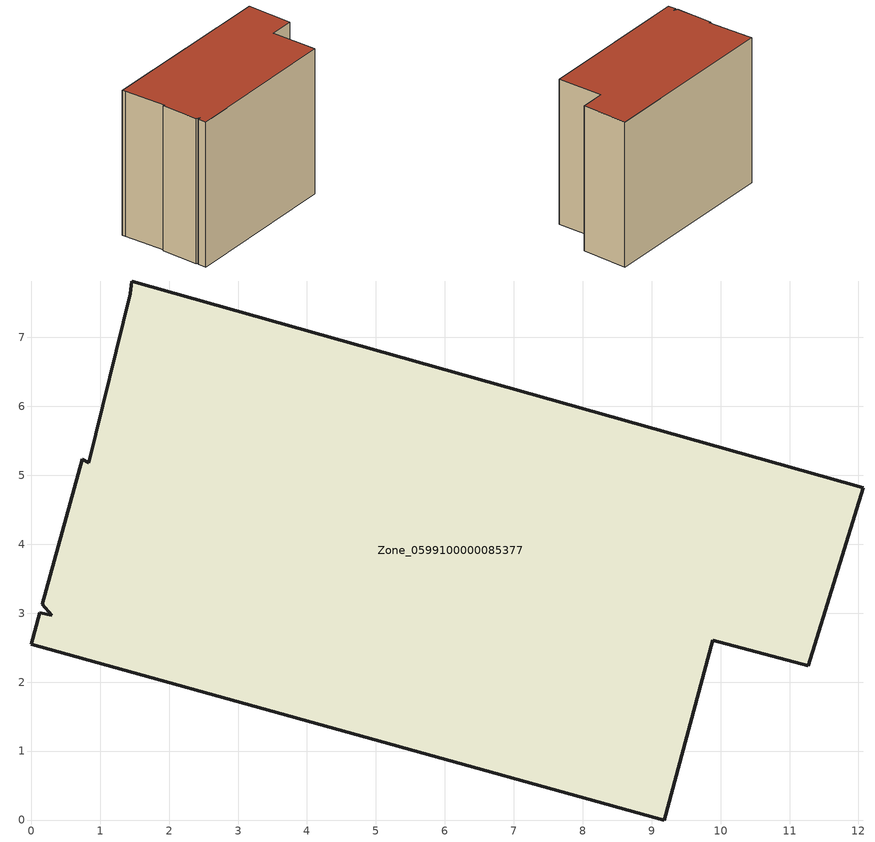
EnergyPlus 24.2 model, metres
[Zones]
Zone_0599100000085377
 floor ground (C_G): 0.13,3 0.3,2.97 0.16,3.13 0.74,5.23 0.84,5.18 1.44,7.63 1.46,7.82 12.07,4.82 11.27,2.24 9.89,2.61 9.18,0 0,2.55 z0
 wall outside (C_F): 9.89,2.61 11.27,2.24 12.07,4.82 1.46,7.82 1.44,7.63 0.84,5.18 0.74,5.23 0.16,3.13 0.3,2.97 0.13,3 0,2.55 9.18,0 9.89,2.61 z0:8.81
 roof outside (C_R): 0.3,2.97 0.13,3 0,2.55 9.18,0 9.89,2.61 11.27,2.24 12.07,4.82 1.46,7.82 1.44,7.63 0.84,5.18 0.74,5.23 0.16,3.13 z8.81
[BUILDING]
Pand.0599100000085377: North Axis=0; Terrain=City; Loads Convergence Tolerance Value=0.04; Temperature Convergence Tolerance Value=0.4; Solar Distribution=FullExterior; Maximum Number of Warmup Days=25; Minimum Number of Warmup Days=1
[Site:Location]
Rotterdam.The.Hague.AP_ZH_NLD Design_Conditions: Latitude=51.96; Longitude=4.45; Time Zone=1; Elevation=-4.5
[SITE:GROUNDTEMPERATURE:BUILDINGSURFACE]
18, 18, 18, 18, 18, 18, 18, 18, 18, 18, 18, 18
[MATERIAL] Thermal Absorptance=0.9; Solar Absorptance=0.7; Visible Absorptance=0.7
Name | Roughness | Thickness | Conductivity | Density | Specific Heat
G.TC.1946 | MediumSmooth | 0.15 | 1 | 540 | 1210
F.TC.1946 | Rough | 0.3 | 0.857143 | 1920 | 840
R.TC.1946 | MediumRough | 0.2 | 0.909091 | 1500 | 1000
[CONSTRUCTION]
C_G: G.TC.1946
C_F: F.TC.1946
C_R: R.TC.1946
[ZONE]
Zone_0599100000085377: Type=1; Multiplier=1; Ceiling Height=Autocalculate; Volume=Autocalculate; Floor Area=autocalculate; Part of Total Floor Area=Yes
[ZONEINFILTRATION:DESIGNFLOWRATE]
Infil_Zone_0599100000085377: Zone or ZoneList or Space or SpaceList=Zone_0599100000085377; Schedule=AlwaysOn; Design Flow Rate Calculation Method=Flow/Area; Flow Rate per Floor Area=0.003; Constant Term Coefficient=1; Temperature Term Coefficient=0; Velocity Term Coefficient=0; Velocity Squared Term Coefficient=0
[HVACTEMPLATE:ZONE:IDEALLOADSAIRSYSTEM]
Zone_0599100000085377: Maximum Heating Supply Air Temperature=50; Minimum Cooling Supply Air Temperature=13; Maximum Heating Supply Air Humidity Ratio=0.0156; Minimum Cooling Supply Air Humidity Ratio=0.0077; Heating Limit=NoLimit; Cooling Limit=NoLimit; Dehumidification Control Type=ConstantSensibleHeatRatio; Cooling Sensible Heat Ratio=0.7; Dehumidification Setpoint=60; Humidification Control Type=None; Humidification Setpoint=30; Outdoor Air Method=None; Outdoor Air Flow Rate per Person=0.00944; Outdoor Air Flow Rate per Zone Floor Area=0; Outdoor Air Flow Rate per Zone=0; Demand Controlled Ventilation Type=None; Outdoor Air Economizer Type=NoEconomizer; Heat Recovery Type=None; Sensible Heat Recovery Effectiveness=0.7; Latent Heat Recovery Effectiveness=0.65
[ZONECONTROL:THERMOSTAT]
ThermostatControl_Zone_0599100000085377: Zone or ZoneList=Zone_0599100000085377; Control Type Schedule=DualSetpointControlType; Control 1=Thermostat_Zone_0599100000085377; Temperature Difference Between Cutout And Setpoint=0
[THERMOSTATSETPOINT:DUALSETPOINT]
Thermostat_Zone_0599100000085377: Heating Setpoint Temperature Schedule=HeatingSetpoint_Zone_0599100000085377; Cooling Setpoint Temperature Schedule=CoolingSetpoint_Zone_0599100000085377
[SCHEDULE:COMPACT]
HeatingSetpoint_Zone_0599100000085377: Through: 12/31, For: AllDays, Until: 24:00, 21
CoolingSetpoint_Zone_0599100000085377: Through: 12/31, For: AllDays, Until: 24:00, 24
DualSetpointControlType: Through: 12/31, For: AllDays, Until: 24:00, 4
AlwaysOn: Through: 12/31, For: AllDays, Until: 24:00, 1
